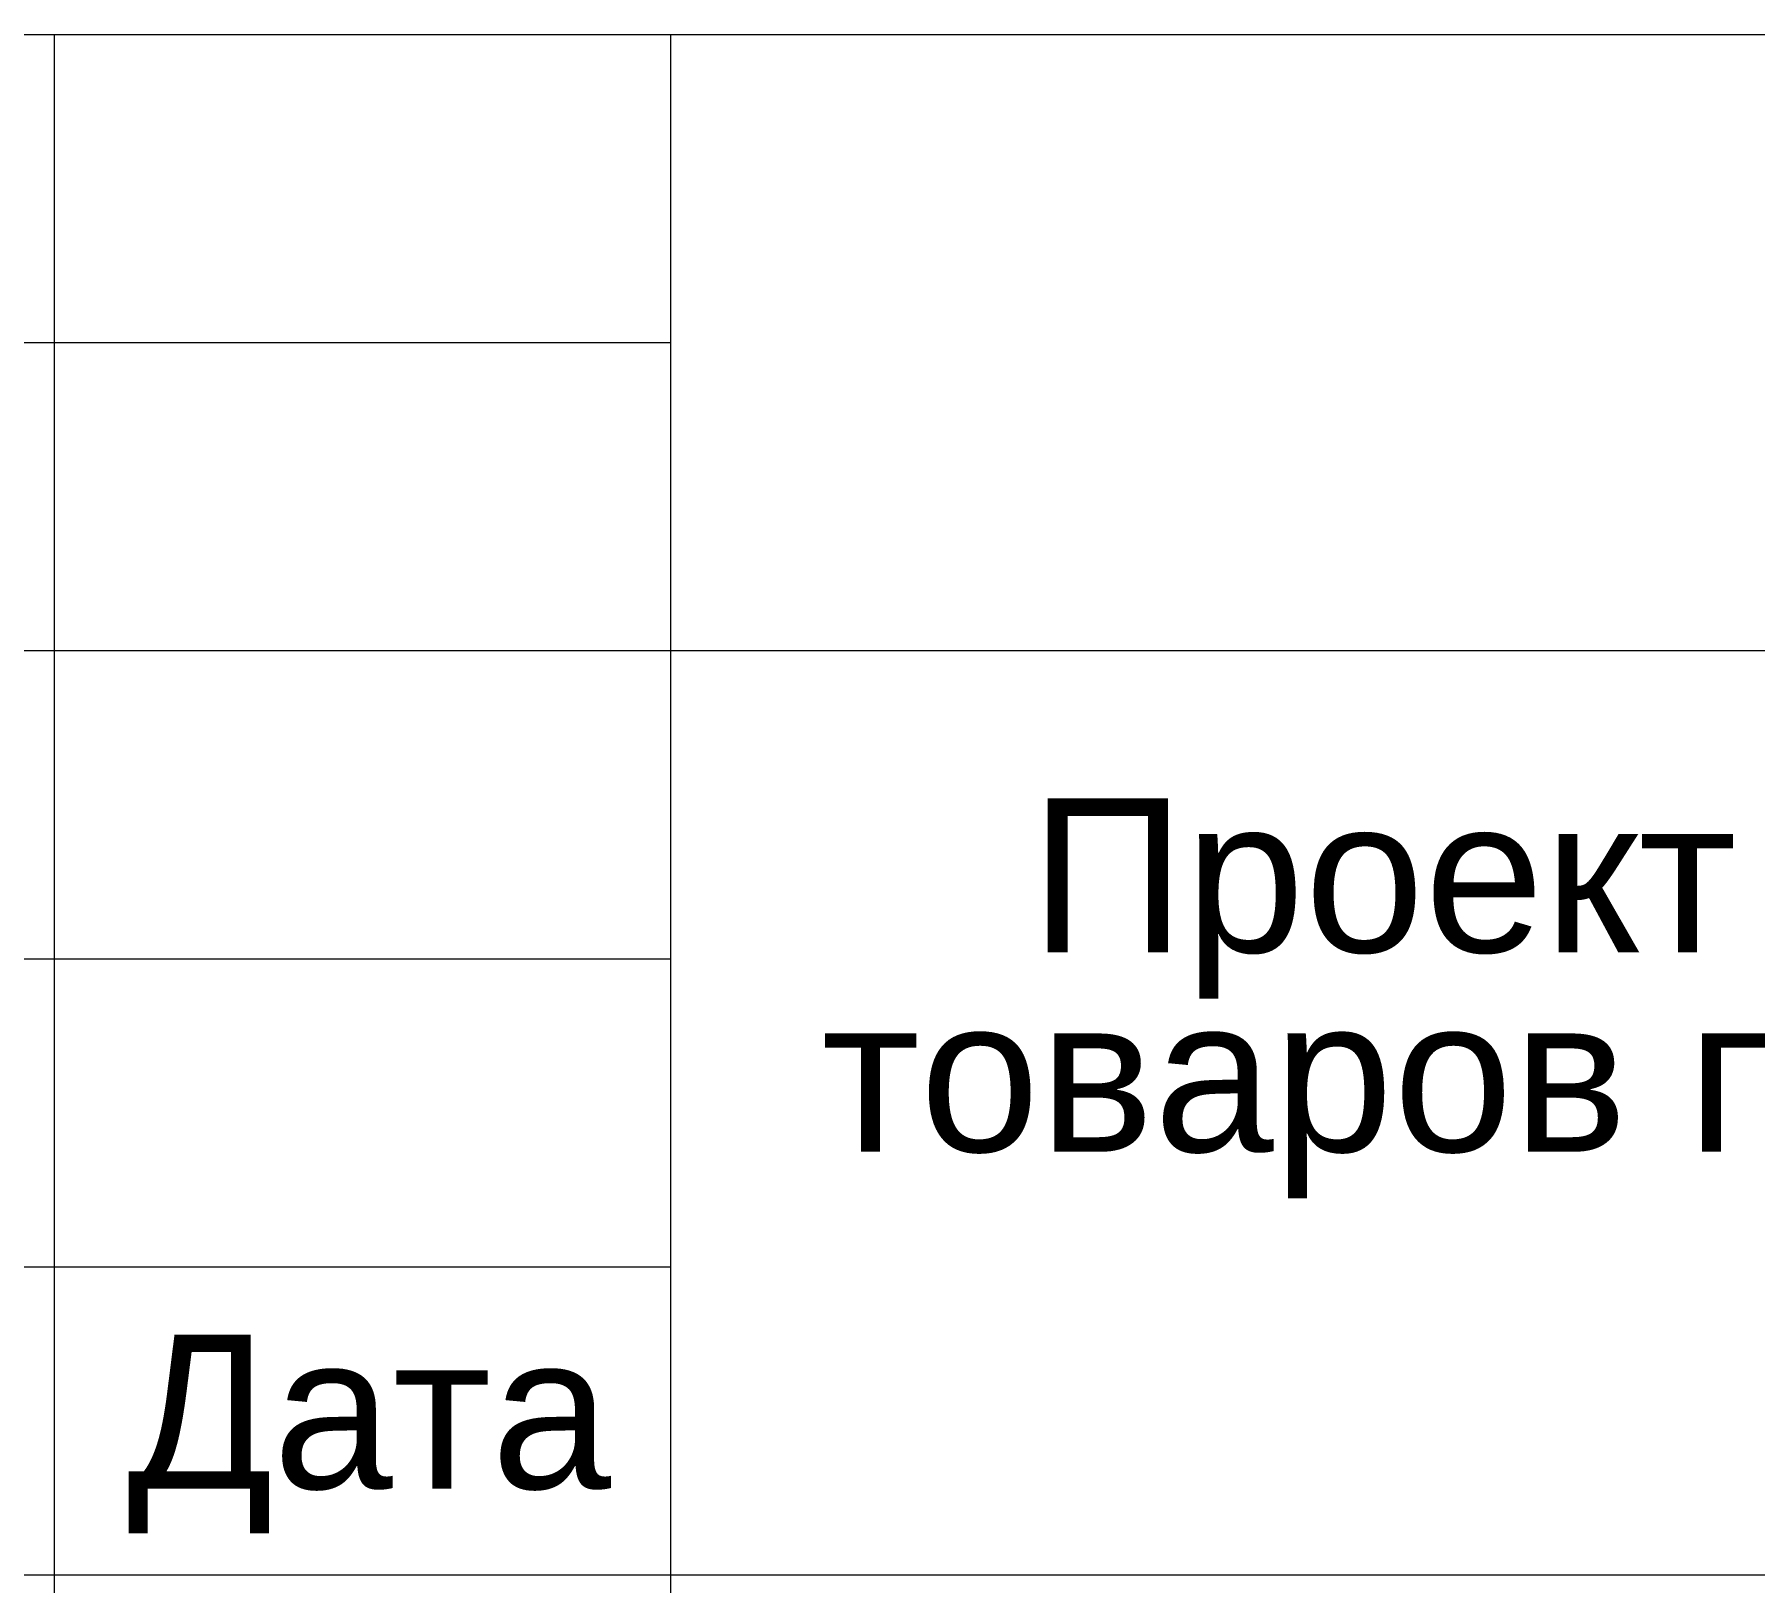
# Model space of a CAD drawing. Header units: metres. Extents: x -163 to 308, y -116 to 9.
# Drawn here: x 39.422 to 42.213, y -32.572 to -30.06 of the extents above; entities that cross this region are included whole.
import ezdxf
from ezdxf.enums import TextEntityAlignment as Align

# ---------------------------------------------------------------- set-up
doc = ezdxf.new("R2010")
doc.units = ezdxf.units.M
doc.header["$MEASUREMENT"] = 0
doc.styles.add('Style-Arial', font='arial.ttf')

# ---------------------------------------------------------------- blocks, each defined once
blk = doc.blocks.new('*U293')
at = {"color": 7, "linetype": 'Continuous', "lineweight": 13}
for p, q in [((10.0128, -14.5), (28.5128, -14.5)), ((15.5128, -14.5), (15.5128, -20)), ((16.5128, -14.5), (16.5128, -20)), ((16.5128, -15.5), (28.5128, -15.5)), ((10.0128, -16.5), (16.5128, -16.5)), ((10.0128, -17), (16.5128, -17)), ((16.5128, -17), (28.5128, -17))]:
    blk.add_line(p, q, dxfattribs=at)
at = {"color": 7, "linetype": 'Continuous', "lineweight": 0}
for p, q in [((10.0128, -15), (16.5128, -15)), ((10.0128, -15.5), (16.5128, -15.5)), ((10.0128, -16), (16.5128, -16))]:
    blk.add_line(p, q, dxfattribs=at)
at = {"color": 7, "linetype": 'Continuous', "lineweight": 0, "style": 'Style-Arial'}
blk.add_text('Дата', height=0.25, dxfattribs=at).set_placement((16.0239, -16.735), align=Align.MIDDLE_CENTER)

msp = doc.modelspace()

# ---------------------------------------------------------------- block references
at = {"color": 7, "linetype": 'Continuous', "lineweight": 13}
msp.add_blockref('*U293', (23.94071414, -15.55985294), dxfattribs=at)

# ---------------------------------------------------------------- texts
at = {"color": 7, "linetype": 'Continuous', "lineweight": 13, "insert": (46.3276327, -31.29944327), "char_height": 0.25, "attachment_point": 2, "line_spacing_factor": 0.776524, "style": 'Style-Arial'}
msp.add_mtext('Проект капитального ремонта нежилого помещения под магазин\\P товаров повседневного спроса Магнит ММ "Микроскопия", по адресу: \\Pг. Великий Новгород, ул. Свободы, д. 25 к.1.', dxfattribs=at)

doc.saveas('drawing.dxf')
